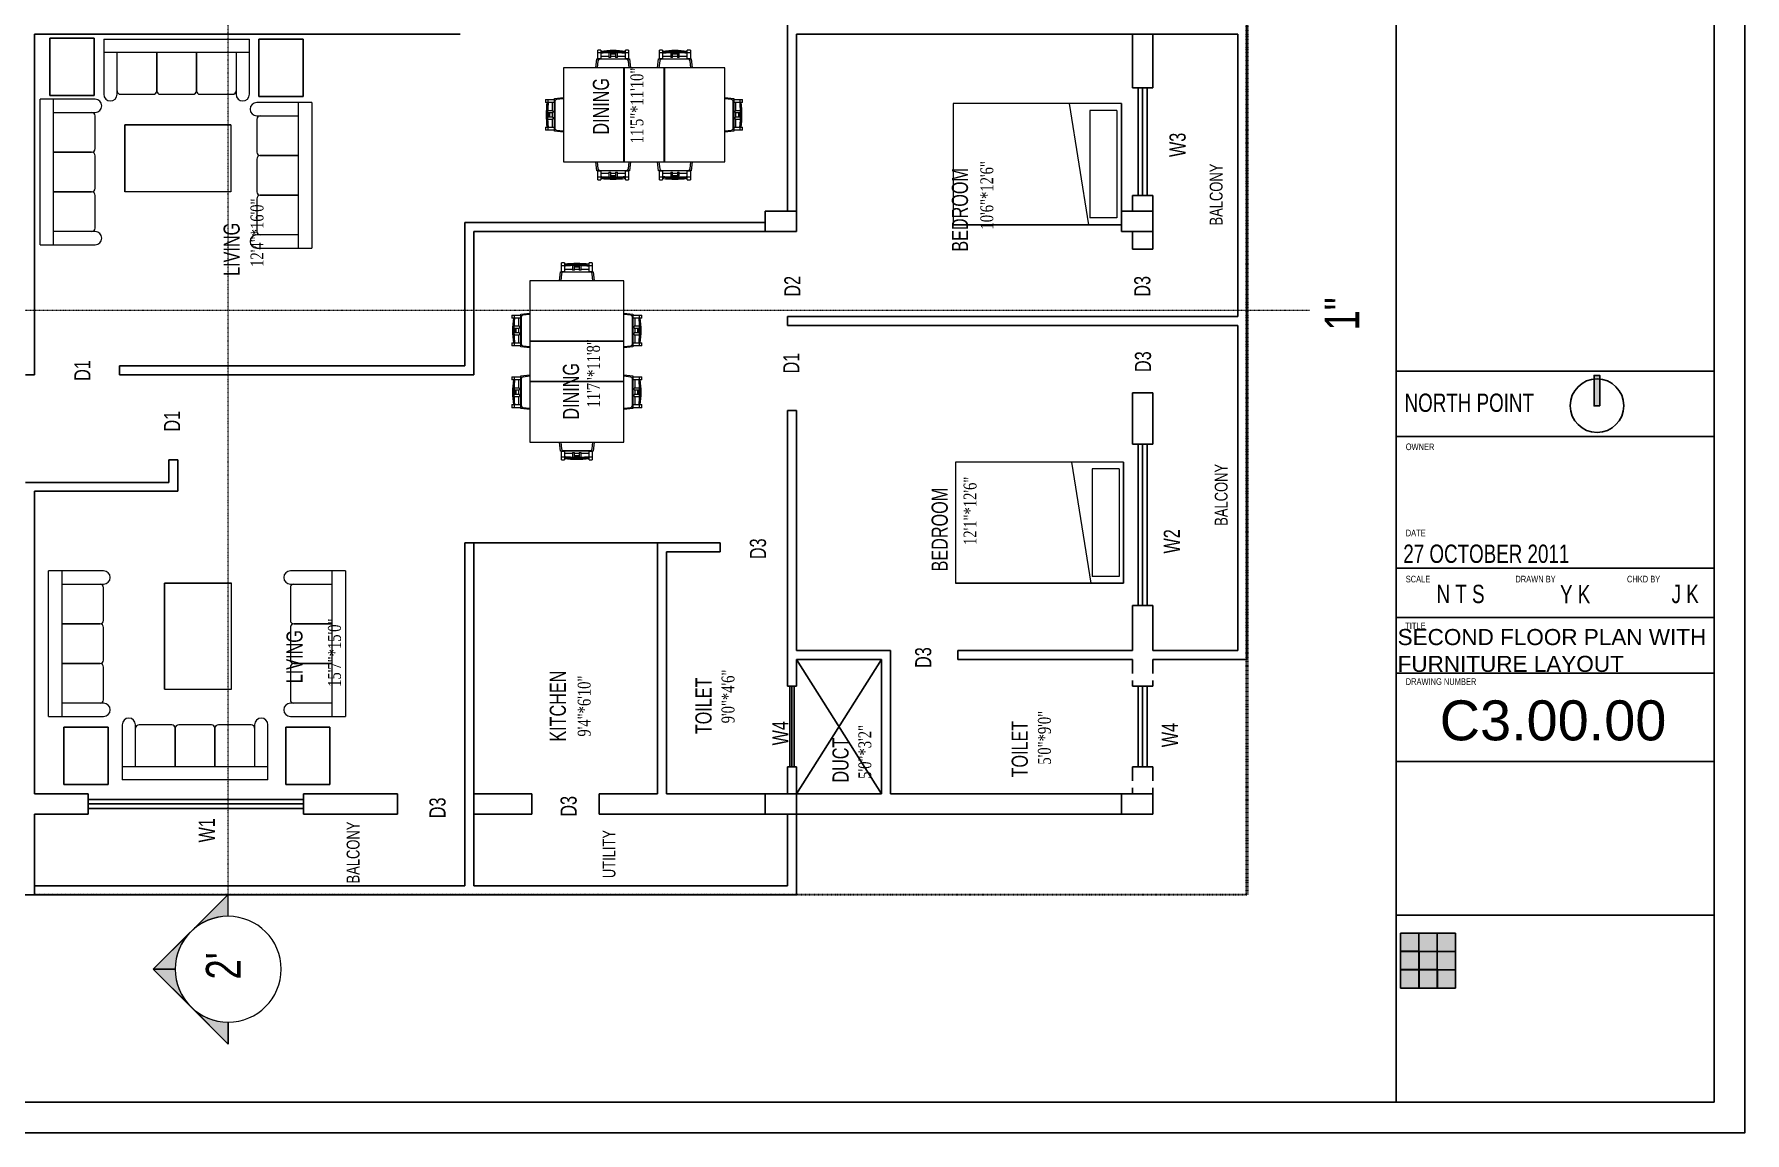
# Model space of a CAD drawing. Header units: inches. Extents: x 13884 to 18519, y 5853 to 8310.
# Drawn here: x 16592 to 17356, y 7500 to 7990 of the extents above; entities that cross this region are included whole.
import ezdxf

# ---------------------------------------------------------------- set-up
doc = ezdxf.new("R2010")
doc.units = ezdxf.units.IN
doc.header["$LTSCALE"] = 0.5
doc.header["$MEASUREMENT"] = 0
doc.linetypes.add('DASHED', pattern=[0.75, 0.5, -0.25])
doc.linetypes.add('HIDDEN2', pattern=[0.1875, 0.125, -0.0625])
for name, color, linetype in [('A- Template', 7, 'Continuous'), ('FF WALL', 30, 'Continuous'), ('Template', 7, 'Continuous')]:
    doc.layers.add(name, color=color, linetype=linetype)
for name, color, linetype, lineweight in [('A-----SYP', 6, 'Continuous', 9), ('G-PLANOTM', 6, 'Continuous', 9), ('I-DETLFUM', 2, 'Continuous', 9)]:
    doc.layers.add(name, color=color, linetype=linetype, lineweight=lineweight)
doc.styles.add('alpha', font='swisscl.ttf')
doc.styles.get("Standard").update_dxf_attribs({"font": 'romans.shx', "width": 0.75})

# ---------------------------------------------------------------- blocks, each defined once
blk = doc.blocks.new('js')
at = {"color": 7, "linetype": 'HIDDEN2', "lineweight": 30}
blk.add_line((-286.65, -452.43), (-286.65, 88.57), dxfattribs=at)
at = {"color": 7, "linetype": 'HIDDEN2'}
blk.add_line((-286.65, -452.43), (-286.65, -188.43), dxfattribs=at)
at = {"color": 7, "linetype": 'HIDDEN2', "lineweight": 53}
blk.add_line((313.35, -452.43), (-286.65, -452.43), dxfattribs=at)
blk = doc.blocks.new('Bed _3_ - 1372 x 1905mm - Double-142158-Level 2')
at = {"layer": 'I-DETLFUM', "color": 7}
for p, q in [((37.7, 35.7), (-16.32, 35.7)), ((-16.32, 35.7), (-16.32, -39.3)), ((-16.32, 35.7), (-16.32, -39.3)), ((-16.32, 35.7), (37.7, 35.7)), ((-13.32, 33.7), (-13.32, 21.7)), ((-13.32, 33.7), (34.7, 33.7)), ((34.7, 33.7), (34.7, 21.7)), ((37.7, -39.3), (37.7, 35.7)), ((37.7, 35.7), (37.7, -39.3)), ((37.7, 21.2), (-16.32, 12.63)), ((-13.32, 21.7), (34.7, 21.7)), ((-16.32, -39.3), (37.7, -39.3)), ((-16.32, -39.3), (37.7, -39.3))]:
    blk.add_line(p, q, dxfattribs=at)
blk = doc.blocks.new('Sofa Three Seater - 1650 x 700 mm-164747-Level 2')
at = {"layer": 'G-PLANOTM', "color": 7}
for p, q in [((-32.48, 13.78), (-32.48, 7.87)), ((-32.48, 13.78), (-32.28, 13.78)), ((-32.28, 7.87), (-32.48, 7.87)), ((-32.48, 7.87), (-32.48, -10.83)), ((-32.28, 13.78), (-31.69, 13.78)), ((-31.69, 7.87), (-32.28, 7.87)), ((-31.69, 13.78), (-29.53, 13.78)), ((-29.53, 7.87), (-31.69, 7.87)), ((-29.53, 13.78), (-28.1, 13.78)), ((-28.1, 7.87), (-29.53, 7.87)), ((-28.1, 13.78), (-26.57, 13.78)), ((-26.57, 7.87), (-28.1, 7.87)), ((-26.57, 13.78), (26.57, 13.78)), ((26.57, 7.87), (-26.57, 7.87)), ((-26.57, -10.83), (-26.57, 7.87)), ((-8.86, 7.87), (-8.86, -9.25)), ((-8.86, -9.25), (-8.86, 7.87)), ((8.86, 7.87), (8.86, -9.25)), ((8.86, -9.25), (8.86, 7.87)), ((26.57, 13.78), (28.1, 13.78)), ((28.1, 7.87), (26.57, 7.87)), ((26.57, 7.87), (26.57, -10.83)), ((28.1, 13.78), (29.53, 13.78)), ((29.53, 7.87), (28.1, 7.87)), ((29.53, 13.78), (31.69, 13.78)), ((31.69, 7.87), (29.53, 7.87)), ((31.69, 13.78), (32.28, 13.78)), ((32.28, 7.87), (31.69, 7.87)), ((32.28, 13.78), (32.48, 13.78)), ((32.48, 7.87), (32.28, 7.87)), ((32.48, 7.87), (32.48, 13.78)), ((32.48, -10.83), (32.48, 7.87)), ((-25, -10.83), (-10.43, -10.83)), ((-7.28, -10.83), (7.28, -10.83)), ((10.43, -10.83), (25, -10.83))]:
    blk.add_line(p, q, dxfattribs=at)
for centre, radius, start, end in [((-29.53, -10.83), 2.95, 180, 360), ((-25, -9.25), 1.57, 180, 270), ((-10.43, -9.25), 1.57, 270, 360), ((-7.28, -9.25), 1.57, 180, 270), ((7.28, -9.25), 1.57, 270, 360), ((10.43, -9.25), 1.57, 180, 270), ((25, -9.25), 1.57, 270, 360), ((29.53, -10.83), 2.95, 180, 360)]:
    blk.add_arc(centre, radius, start, end, dxfattribs=at)
blk = doc.blocks.new('Table - Coffee _3_ - 1200 x 760mm-170253-Level 2')
at = {"layer": 'I-DETLFUM', "color": 7}
for p, q in [((47.39, 29.47), (0.15, 29.47)), ((0.15, 29.47), (0.15, -0.45)), ((0.15, 29.47), (0.15, -0.45)), ((0.15, 29.47), (47.39, 29.47)), ((47.39, -0.45), (47.39, 29.47)), ((47.39, 29.47), (47.39, -0.45)), ((0.15, -0.45), (47.39, -0.45)), ((0.15, -0.45), (47.39, -0.45))]:
    blk.add_line(p, q, dxfattribs=at)
blk = doc.blocks.new('Stool _4_ - my stool-173723-Level 2')
at = {"layer": 'I-DETLFUM', "color": 7}
for p, q in [((1.18, 3.39), (-24.41, 3.39)), ((-24.41, 3.39), (-24.41, -16.3)), ((-24.41, -16.3), (-24.41, 3.39)), ((-24.41, 3.39), (1.18, 3.39)), ((1.18, -16.3), (1.18, 3.39)), ((1.18, 3.39), (1.18, -16.3)), ((-24.41, -16.3), (1.18, -16.3)), ((1.18, -16.3), (-24.41, -16.3))]:
    blk.add_line(p, q, dxfattribs=at)
blk = doc.blocks.new('Stool _4_ - 650 x 500mm-171093-Level 2')
at = {"layer": 'I-DETLFUM', "color": 7}
for p, q in [((1.18, 3.39), (-24.41, 3.39)), ((-24.41, 3.39), (-24.41, -16.3)), ((-24.41, -16.3), (-24.41, 3.39)), ((-24.41, 3.39), (1.18, 3.39)), ((1.18, -16.3), (1.18, 3.39)), ((1.18, 3.39), (1.18, -16.3)), ((-24.41, -16.3), (1.18, -16.3)), ((1.18, -16.3), (-24.41, -16.3))]:
    blk.add_line(p, q, dxfattribs=at)
blk = doc.blocks.new('Sofa Three Seater - 1650 x 700 mm-171632-Level 2')
at = {"layer": 'G-PLANOTM', "color": 7}
for p, q in [((-32.48, 10.83), (-32.48, -7.87)), ((-26.57, -7.87), (-26.57, 10.83)), ((-10.43, 10.83), (-25, 10.83)), ((-8.86, 9.25), (-8.86, -7.87)), ((-8.86, -7.87), (-8.86, 9.25)), ((7.28, 10.83), (-7.28, 10.83)), ((8.86, 9.25), (8.86, -7.87)), ((8.86, -7.87), (8.86, 9.25)), ((25, 10.83), (10.43, 10.83)), ((26.57, 10.83), (26.57, -7.87)), ((32.48, -7.87), (32.48, 10.83)), ((-32.48, -7.87), (-32.48, -13.78)), ((-32.48, -7.87), (-32.28, -7.87)), ((-32.28, -13.78), (-32.48, -13.78)), ((-32.28, -7.87), (-31.69, -7.87)), ((-31.69, -13.78), (-32.28, -13.78)), ((-31.69, -7.87), (-29.53, -7.87)), ((-29.53, -13.78), (-31.69, -13.78)), ((-29.53, -7.87), (-28.1, -7.87)), ((-28.1, -13.78), (-29.53, -13.78)), ((-28.1, -7.87), (-26.57, -7.87)), ((-26.57, -13.78), (-28.1, -13.78)), ((-26.57, -7.87), (26.57, -7.87)), ((26.57, -13.78), (-26.57, -13.78)), ((26.57, -7.87), (28.1, -7.87)), ((28.1, -13.78), (26.57, -13.78)), ((28.1, -7.87), (29.53, -7.87)), ((29.53, -13.78), (28.1, -13.78)), ((29.53, -7.87), (31.69, -7.87)), ((31.69, -13.78), (29.53, -13.78)), ((31.69, -7.87), (32.28, -7.87)), ((32.28, -13.78), (31.69, -13.78)), ((32.28, -7.87), (32.48, -7.87)), ((32.48, -13.78), (32.28, -13.78)), ((32.48, -13.78), (32.48, -7.87))]:
    blk.add_line(p, q, dxfattribs=at)
for centre, radius, start, end in [((-29.53, 10.83), 2.95, 0, 180), ((-25, 9.25), 1.57, 90, 180), ((-10.43, 9.25), 1.57, 360, 90), ((-7.28, 9.25), 1.57, 90, 180), ((7.28, 9.25), 1.57, 360, 90), ((10.43, 9.25), 1.57, 90, 180), ((25, 9.25), 1.57, 0, 90), ((29.53, 10.83), 2.95, 0, 180)]:
    blk.add_arc(centre, radius, start, end, dxfattribs=at)
blk = doc.blocks.new('Table - Coffee _3_ - 1200 x 760mm-171633-Level 2')
at = {"layer": 'I-DETLFUM', "color": 7}
for p, q in [((0.15, 0.45), (47.39, 0.45)), ((0.15, -29.47), (0.15, 0.45)), ((0.15, 0.45), (47.39, 0.45)), ((0.15, -29.47), (0.15, 0.45)), ((47.39, 0.45), (47.39, -29.47)), ((47.39, -29.47), (47.39, 0.45)), ((47.39, -29.47), (0.15, -29.47)), ((0.15, -29.47), (47.39, -29.47))]:
    blk.add_line(p, q, dxfattribs=at)
blk = doc.blocks.new('Stool _4_ - 650 x 500mm-171634-Level 2')
at = {"layer": 'I-DETLFUM', "color": 7}
for p, q in [((-24.41, 16.3), (1.18, 16.3)), ((-24.41, -3.39), (-24.41, 16.3)), ((1.18, 16.3), (-24.41, 16.3)), ((-24.41, 16.3), (-24.41, -3.39)), ((1.18, 16.3), (1.18, -3.39)), ((1.18, -3.39), (1.18, 16.3)), ((1.18, -3.39), (-24.41, -3.39)), ((-24.41, -3.39), (1.18, -3.39))]:
    blk.add_line(p, q, dxfattribs=at)
blk = doc.blocks.new('Table - Dining w chairs _2_ - Table w 6 Seats-175491-Level 2')
at = {"layer": 'I-DETLFUM', "color": 7}
for p, q in [((-31.35, 22.75), (-31.35, -19.25)), ((-4.41, 22.75), (-31.35, 22.75)), ((-4.41, -19.25), (-4.41, 22.75)), ((-4.41, 22.75), (-4.35, 22.69)), ((-4.35, 22.69), (-4.29, 22.75)), ((-4.35, 22.69), (-4.35, -19.19)), ((13.59, 22.75), (-4.29, 22.75)), ((-4.29, 22.75), (-4.29, -19.25)), ((13.59, -19.25), (13.59, 22.75)), ((13.59, 22.75), (13.65, 22.69)), ((13.65, 22.69), (13.71, 22.75)), ((13.65, 22.69), (13.65, -19.19)), ((40.65, 22.75), (13.71, 22.75)), ((13.71, 22.75), (13.71, -19.25)), ((40.65, -19.25), (40.65, 22.75)), ((-31.35, -19.25), (-4.41, -19.25)), ((-4.41, -19.25), (-4.35, -19.19)), ((-4.35, -19.19), (-4.29, -19.25)), ((-4.29, -19.25), (13.59, -19.25)), ((13.59, -19.25), (13.65, -19.19)), ((13.65, -19.19), (13.71, -19.25)), ((13.71, -19.25), (40.65, -19.25))]:
    blk.add_line(p, q, dxfattribs=at)
blk = doc.blocks.new('UK_Mdrn Dining Chair - UK_Mdrn Dining Chair-174575-Level 2')
at = {"layer": 'I-DETLFUM', "color": 7}
for p, q in [((-6.89, 6.77), (-6.89, 7.95)), ((-5.51, 7.95), (-6.89, 7.95)), ((-5.51, 7.95), (-5.51, 6.77)), ((5.51, 6.77), (5.51, 7.95)), ((6.89, 7.95), (5.51, 7.95)), ((6.89, 7.95), (6.89, 6.77)), ((-7.74, 0), (-7.28, 4.01)), ((-7.28, 4.01), (7.28, 4.01)), ((-6.79, 3.1), (-7.15, 0)), ((-6.89, 4.01), (-6.89, 6.77)), ((-6.89, 6.77), (-5.51, 6.77)), ((-5.51, 4.01), (-6.89, 4.01)), ((-6.09, 4.01), (-6.69, 4.01)), ((6.01, 3.8), (-6.01, 3.8)), ((-5.51, 6.77), (-5.51, 6.51)), ((-5.51, 6.51), (-5.51, 6.3)), ((-5.51, 6.3), (-5.51, 4.01)), ((-1.87, 4.98), (-5.51, 4.98)), ((-1.87, 6.88), (-1.87, 4.64)), ((-1.08, 4.64), (-1.87, 4.64)), ((-1.08, 6.6), (-1.08, 6.9)), ((-1.08, 6.87), (1.08, 6.87)), ((1.08, 6.6), (-1.08, 6.6)), ((-1.08, 6.53), (1.08, 6.53)), ((-1.08, 6.25), (-1.08, 6.53)), ((1.08, 6.25), (-1.08, 6.25)), ((-1.08, 6.18), (1.08, 6.18)), ((-1.08, 4.64), (-1.08, 6.18)), ((1.08, 4.98), (-1.08, 4.98)), ((1.08, 6.89), (1.08, 6.6)), ((1.08, 6.53), (1.08, 6.25)), ((1.08, 6.18), (1.08, 4.64)), ((1.87, 4.64), (1.08, 4.64)), ((1.87, 4.64), (1.87, 6.86)), ((5.51, 4.98), (1.87, 4.98)), ((5.51, 6.51), (5.51, 6.77)), ((5.51, 6.77), (6.89, 6.77)), ((5.51, 6.3), (5.51, 6.51)), ((5.51, 4.01), (5.51, 6.3)), ((6.89, 4.01), (5.51, 4.01)), ((6.69, 4.01), (6.09, 4.01)), ((7.15, 0), (6.79, 3.1)), ((6.89, 6.77), (6.89, 4.01)), ((7.28, 4.01), (7.74, 0))]:
    blk.add_line(p, q, dxfattribs=at)
for centre, start, end in [((-6.01, 3.01), 90, 173.44341), ((6.01, 3.01), 6.55659, 90)]:
    blk.add_arc(centre, 0.787, start, end, dxfattribs=at)
for centre, major_axis, start_param, end_param in [((0, -31.53), (39.37, 0), 1.430335, 1.711258), ((-0.16, -31.46), (38.86, 0), 1.42436, 1.70901)]:
    blk.add_ellipse(centre, major_axis=major_axis, ratio=0.996195, start_param=start_param, end_param=end_param, dxfattribs=at)
blk.add_open_spline([(-5.51, 6.65), (-5.17, 6.69), (-4.48, 6.74), (-3.04, 6.84), (-1.15, 6.91), (1.16, 6.9), (3.04, 6.82), (4.48, 6.71), (5.17, 6.64), (5.51, 6.61)], degree=3, knots=[0, 0, 0, 0, 0.1, 0.2, 0.4, 0.6, 0.8, 0.9, 1, 1, 1, 1], dxfattribs=at)
blk = doc.blocks.new('UK_Mdrn Dining Chair - UK_Mdrn Dining Chair-175493-Level 2')
at = {"layer": 'I-DETLFUM', "color": 7}
for p, q in [((-7.28, -4.01), (-7.74, 0)), ((-7.15, 0), (-6.79, -3.1)), ((6.79, -3.1), (7.15, 0)), ((7.74, 0), (7.28, -4.01)), ((7.28, -4.01), (-7.28, -4.01)), ((-6.89, -4.01), (-5.51, -4.01)), ((-6.89, -6.77), (-6.89, -4.01)), ((-5.51, -6.77), (-6.89, -6.77)), ((-6.89, -7.95), (-6.89, -6.77)), ((-6.69, -4.01), (-6.09, -4.01)), ((-6.01, -3.8), (6.01, -3.8)), ((-5.51, -4.01), (-5.51, -6.3)), ((-5.51, -4.98), (-1.87, -4.98)), ((-5.51, -6.3), (-5.51, -6.51)), ((-5.51, -6.51), (-5.51, -6.77)), ((-5.51, -6.77), (-5.51, -7.95)), ((-1.87, -4.64), (-1.08, -4.64)), ((-1.87, -4.64), (-1.87, -6.88)), ((-1.08, -6.18), (-1.08, -4.64)), ((-1.08, -4.98), (1.08, -4.98)), ((1.08, -6.18), (-1.08, -6.18)), ((-1.08, -6.53), (-1.08, -6.25)), ((-1.08, -6.25), (1.08, -6.25)), ((1.08, -6.53), (-1.08, -6.53)), ((-1.08, -6.9), (-1.08, -6.6)), ((-1.08, -6.6), (1.08, -6.6)), ((1.08, -6.87), (-1.08, -6.87)), ((1.08, -4.64), (1.87, -4.64)), ((1.08, -4.64), (1.08, -6.18)), ((1.08, -6.25), (1.08, -6.53)), ((1.08, -6.6), (1.08, -6.89)), ((1.87, -6.86), (1.87, -4.64)), ((1.87, -4.98), (5.51, -4.98)), ((5.51, -6.3), (5.51, -4.01)), ((5.51, -4.01), (6.89, -4.01)), ((5.51, -6.51), (5.51, -6.3)), ((5.51, -6.77), (5.51, -6.51)), ((6.89, -6.77), (5.51, -6.77)), ((5.51, -7.95), (5.51, -6.77)), ((6.09, -4.01), (6.69, -4.01)), ((6.89, -4.01), (6.89, -6.77)), ((6.89, -6.77), (6.89, -7.95)), ((-6.89, -7.95), (-5.51, -7.95)), ((5.51, -7.95), (6.89, -7.95))]:
    blk.add_line(p, q, dxfattribs=at)
for centre, start, end in [((-6.01, -3.01), 186.55659, 270), ((6.01, -3.01), 270, 353.44341)]:
    blk.add_arc(centre, 0.787, start, end, dxfattribs=at)
for centre, major_axis, start_param, end_param in [((-0.16, 31.46), (38.86, 0), 4.574175, 4.858825), ((0, 31.53), (39.37, 0), 4.571928, 4.85285)]:
    blk.add_ellipse(centre, major_axis=major_axis, ratio=0.996195, start_param=start_param, end_param=end_param, dxfattribs=at)
blk.add_open_spline([(5.51, -6.61), (5.17, -6.64), (4.48, -6.71), (3.04, -6.82), (1.16, -6.9), (-1.15, -6.91), (-3.04, -6.84), (-4.48, -6.74), (-5.17, -6.69), (-5.51, -6.65)], degree=3, knots=[0, 0, 0, 0, 0.1, 0.2, 0.4, 0.6, 0.8, 0.9, 1, 1, 1, 1], dxfattribs=at)
blk = doc.blocks.new('column')
for p, q in [((10812.8125, 3409.9375), (10812.8125, 3395.9375)), ((10821.8125, 3409.9375), (10812.8125, 3409.9375)), ((10821.8125, 3395.9375), (10821.8125, 3409.9375)), ((10812.8125, 3395.9375), (10821.8125, 3395.9375))]:
    blk.add_line(p, q)
blk = doc.blocks.new('Section - M_Section Head - Filled-1049-Level 2')
at = {"layer": 'A-----SYP'}
h = blk.add_hatch(color=7, dxfattribs=at)
edge = h.paths.add_edge_path(flags=0)
edge.add_line((-0.2362, 0.3341), (-0.2362, 0.2362))
edge.add_arc((-0.2362, 0), 0.2362, 90, 135)
edge.add_line((-0.4033, 0.167), (-0.2362, 0.3341))
h = blk.add_hatch(color=7, dxfattribs=at)
edge = h.paths.add_edge_path(flags=0)
edge.add_line((-0.2362, 0.3341), (-0.0692, 0.167))
edge.add_arc((-0.2362, 0), 0.2362, 45, 90)
edge.add_line((-0.2362, 0.2362), (-0.2362, 0.3341))
h = blk.add_hatch(color=7, dxfattribs=at)
edge = h.paths.add_edge_path(flags=0)
edge.add_line((-0.5703, 0), (-0.4033, 0.167))
edge.add_arc((-0.2362, 0), 0.2362, 135, 180)
edge.add_line((-0.4724, 0), (-0.5703, 0))
h = blk.add_hatch(color=7, dxfattribs=at)
edge = h.paths.add_edge_path(flags=0)
edge.add_line((0.0978, 0), (0, 0))
edge.add_arc((-0.2362, 0), 0.2362, 360, 405)
edge.add_line((-0.0692, 0.167), (0.0978, 0))
at = {"layer": 'A-----SYP', "color": 7}
for p, q in [((-0.2362, 0.3341), (-0.5703, 0)), ((-0.2362, 0.3341), (-0.4033, 0.167)), ((-0.2362, 0.3341), (0.0978, 0)), ((-0.2362, 0.2362), (-0.2362, 0.3341)), ((-0.2362, 0.3341), (-0.2362, 0.2362)), ((-0.0692, 0.167), (-0.2362, 0.3341)), ((-0.4033, 0.167), (-0.5703, 0)), ((0.0978, 0), (-0.0692, 0.167)), ((-0.5703, 0), (-0.4724, 0)), ((0, 0), (0.0978, 0)), ((-0.4724, 0), (-0.5703, 0)), ((0, 0), (0.0978, 0))]:
    blk.add_line(p, q, dxfattribs=at)
for start, end in [(360, 180), (90, 135), (45, 90), (135, 180), (360, 45), (180, 360)]:
    blk.add_arc((-0.2362, 0), 0.2362, start, end, dxfattribs=at)
blk = doc.blocks.new('A3 Paper')
at = {"layer": 'Template', "color": 116}
for points in [[(44545, -27531), (69442, -27531), (69442, -45138), (44545, -45138)], [(69146, -44841), (44841, -44841), (44841, -27828), (69146, -27828)]]:
    blk.add_lwpolyline(points, close=True, dxfattribs=at)
blk = doc.blocks.new('North Point')
at = {"layer": 'A- Template'}
blk.add_lwpolyline([(-0.1, 1.6), (18.2, 1.6), (18.2, -1.8), (-0.1, -1.8)], close=True, dxfattribs=at)
blk.add_circle((0, 0), 16.1, dxfattribs=at)
blk.add_solid([(-0.1, 1.6), (18.2, 1.6), (-0.1, -1.8), (18.2, -1.8)], dxfattribs=at)

msp = doc.modelspace()

# ---------------------------------------------------------------- hatches: boundary and pattern name
h = msp.add_hatch(color=256)
h.dxf.hatch_style = 1
h.paths.add_polyline_path([(17210.209, 7588.78476), (17202.0442, 7588.78476), (17202.0442, 7580.61996), (17210.209, 7580.61996)])
h.paths.add_polyline_path([(17210.209, 7580.61996), (17202.0442, 7580.61996), (17202.0442, 7572.45516), (17210.209, 7572.45516)])
h.paths.add_polyline_path([(17218.3738, 7580.61996), (17210.209, 7580.61996), (17210.209, 7572.45516), (17218.3738, 7572.45516)])
h.paths.add_polyline_path([(17226.5386, 7572.45516), (17218.3738, 7572.45516), (17218.3738, 7564.29036), (17226.5386, 7564.29036)])
h.paths.add_polyline_path([(17218.3738, 7572.45516), (17210.209, 7572.45516), (17210.209, 7564.29036), (17218.3738, 7564.29036)])
h.paths.add_polyline_path([(17210.209, 7572.45516), (17202.0442, 7572.45516), (17202.0442, 7564.29036), (17210.209, 7564.29036)])
h = msp.add_hatch(color=256)
h.dxf.hatch_style = 1
h.paths.add_polyline_path([(17218.3738, 7588.78476), (17210.209, 7588.78476), (17210.209, 7580.61996), (17218.3738, 7580.61996)])
h.paths.add_polyline_path([(17226.5386, 7588.78476), (17218.3738, 7588.78476), (17218.3738, 7580.61996), (17226.5386, 7580.61996)])
h.paths.add_polyline_path([(17226.5386, 7580.61996), (17218.3738, 7580.61996), (17218.3738, 7572.45516), (17226.5386, 7572.45516)])

# ---------------------------------------------------------------- linework, layer by layer
for p, q in [((17200.03105, 8295.92429), (17200.03105, 7513.39066)), ((17082.43904, 7990.02227), (17082.43904, 7966.02227)), ((17091.43904, 7966.02227), (17091.43904, 7990.02227)), ((17082.43904, 7966.02227), (17091.43904, 7966.02227)), ((17084.93904, 7918.02227), (17084.93904, 7966.02227)), ((17086.93904, 7918.02227), (17086.93904, 7966.02227)), ((17088.93904, 7918.02227), (17088.93904, 7966.02227)), ((17082.43904, 7918.02227), (17091.43904, 7918.02227)), ((17082.43904, 7911.02227), (17082.43904, 7918.02227)), ((17091.43904, 7894.02227), (17091.43904, 7918.02227)), ((17082.43904, 7894.02227), (17082.43904, 7902.02227)), ((17082.43904, 7894.02227), (17091.43904, 7894.02227)), ((17341.99831, 7839.661), (17200.03105, 7839.661)), ((17082.43904, 7807.02227), (17082.43904, 7830.02227)), ((17082.43904, 7830.02227), (17091.43904, 7830.02227)), ((17091.43904, 7807.02227), (17091.43904, 7830.02227)), ((17341.99831, 7810.46419), (17200.03105, 7810.46419)), ((17091.43904, 7807.02227), (17082.43904, 7807.02227)), ((17084.93904, 7735.02227), (17084.93904, 7807.02227)), ((17086.93904, 7735.02227), (17086.93904, 7807.02227)), ((17088.93904, 7735.02227), (17088.93904, 7807.02227)), ((17341.99831, 7751.79888), (17200.50975, 7751.79888)), ((16592.43904, 7658.02227), (16592.43904, 7736.02227)), ((17091.43904, 7735.02227), (17082.43904, 7735.02227)), ((17082.43904, 7735.02227), (17082.43904, 7715.02227)), ((17091.43904, 7735.02227), (17091.43904, 7715.02227)), ((17341.99831, 7729.74074), (17200.03105, 7729.74074)), ((16970.43904, 7711.02227), (16932.43904, 7651.02227)), ((16970.43904, 7651.02227), (16932.43904, 7711.02227)), ((16974.43904, 7711.02227), (16974.43904, 7715.02227)), ((17004.43904, 7715.02227), (17004.43904, 7711.02227)), ((17341.99831, 7704.85827), (17200.03105, 7704.85827)), ((16932.43904, 7699.02227), (16928.43904, 7699.02227)), ((16929.43904, 7663.02227), (16929.43904, 7699.02227)), ((16930.43904, 7663.02227), (16930.43904, 7699.02227)), ((16931.43904, 7663.02227), (16931.43904, 7699.02227)), ((17082.43904, 7699.02227), (17091.43904, 7699.02227)), ((17084.93904, 7663.02227), (17084.93904, 7699.02227)), ((17086.93904, 7663.02227), (17086.93904, 7699.02227)), ((17088.93904, 7663.02227), (17088.93904, 7699.02227)), ((17341.99831, 7665.39355), (17200.03105, 7665.39355)), ((16932.43904, 7663.02227), (16928.43904, 7663.02227)), ((17082.43904, 7663.02227), (17091.43904, 7663.02227)), ((16616.43904, 7642.02227), (16616.43904, 7651.02227)), ((16712.43904, 7648.52227), (16616.43904, 7648.52227)), ((16712.43904, 7642.02227), (16712.43904, 7651.02227)), ((16754.43904, 7651.02227), (16754.43904, 7642.02227)), ((16784.43904, 7651.02227), (16784.43904, 7610.02227)), ((16788.43904, 7651.02227), (16788.43904, 7610.02227)), ((16814.43904, 7651.02227), (16814.43904, 7642.02227)), ((16844.43904, 7651.02227), (16844.43904, 7642.02227)), ((16712.43904, 7646.52227), (16616.43904, 7646.52227)), ((16712.43904, 7646.52227), (16616.43904, 7646.52227)), ((16712.43904, 7644.52227), (16616.43904, 7644.52227)), ((16928.43904, 7642.02227), (16928.43904, 7610.02227)), ((16932.43904, 7642.02227), (16932.43904, 7606.02227)), ((16592.43904, 7610.02227), (16784.43904, 7610.02227)), ((16592.43904, 7606.02227), (16932.43904, 7606.02227)), ((16788.43904, 7610.02227), (16928.43904, 7610.02227)), ((17341.99831, 7596.82199), (17200.03105, 7596.82199)), ((17202.0442, 7588.78476), (17226.5386, 7588.78476)), ((17202.0442, 7564.29036), (17202.0442, 7588.78476)), ((17210.209, 7580.61996), (17210.209, 7588.78476)), ((17218.3738, 7572.45516), (17218.3738, 7588.78476)), ((17226.5386, 7588.78476), (17226.5386, 7564.29036)), ((17210.209, 7580.61996), (17226.5386, 7580.61996)), ((17218.3738, 7572.45516), (17226.5386, 7572.45516)), ((17226.5386, 7564.29036), (17202.0442, 7564.29036))]:
    msp.add_line(p, q)
at = {"lineweight": 30}
for p, q in [((17210.209, 7580.61996), (17202.0442, 7580.61996)), ((17210.209, 7580.61996), (17210.209, 7564.29036)), ((17218.3738, 7572.45516), (17202.0442, 7572.45516)), ((17218.3738, 7572.45516), (17218.3738, 7564.29036))]:
    msp.add_line(p, q, dxfattribs=at)
at = {"layer": 'A-----SYP', "linetype": 'HIDDEN2'}
for p, q in [((16678.86806, 7606.16141), (16678.86806, 8216.31939)), ((16290.90637, 7866.89274), (17161.4435, 7866.89274))]:
    msp.add_line(p, q, dxfattribs=at)
at = {"layer": 'FF WALL'}
for p, q in [((16928.43904, 7994.02227), (16928.43904, 7911.02227)), ((17133.43904, 7994.02227), (17133.43904, 7860.02227)), ((16592.43904, 7838.02227), (16592.43904, 7990.02227)), ((16782.43904, 7990.02227), (16592.43904, 7990.02227)), ((16932.43904, 7990.02227), (17082.43904, 7990.02227)), ((16932.43904, 7990.02227), (16932.43904, 7902.02227)), ((17082.43904, 7990.02227), (17129.43904, 7990.02227)), ((17129.43904, 7990.02227), (17129.43904, 7864.02227)), ((16918.43904, 7906.02227), (16784.43904, 7906.02227)), ((16788.43904, 7902.02227), (16932.43904, 7902.02227)), ((16788.43904, 7902.02227), (16788.43904, 7838.02227)), ((16928.43904, 7864.02227), (16928.43904, 7860.02227)), ((16928.43904, 7864.02227), (17129.43904, 7864.02227)), ((16928.43904, 7860.02227), (17082.43904, 7860.02227)), ((17082.43904, 7860.02227), (17129.43904, 7860.02227)), ((17129.43904, 7715.02227), (17129.43904, 7860.02227)), ((17133.43904, 7711.02227), (17133.43904, 7860.02227)), ((16784.43904, 7842.02227), (16630.43904, 7842.02227)), ((16630.43904, 7842.02227), (16630.43904, 7838.02227)), ((16704.43904, 7842.02227), (16652.43904, 7842.02227)), ((16592.43904, 7838.02227), (16588.43904, 7838.02227)), ((16652.43904, 7838.02227), (16630.43904, 7838.02227)), ((16704.43904, 7838.02227), (16652.43904, 7838.02227)), ((16788.43904, 7838.02227), (16656.43904, 7838.02227)), ((16928.43904, 7822.02227), (16928.43904, 7699.02227)), ((16928.43904, 7822.02227), (16932.43904, 7822.02227)), ((16932.43904, 7822.02227), (16932.43904, 7715.02227)), ((16652.43904, 7800.02227), (16652.43904, 7790.02227)), ((16652.43904, 7800.02227), (16656.43904, 7800.02227)), ((16652.43904, 7800.02227), (16652.43904, 7790.02227)), ((16656.43904, 7800.02227), (16656.43904, 7786.02227)), ((16656.43904, 7800.02227), (16656.43904, 7786.02227)), ((16656.43904, 7800.02227), (16656.43904, 7796.02227)), ((16652.43904, 7790.02227), (16588.43904, 7790.02227)), ((16656.43904, 7786.02227), (16592.43904, 7786.02227)), ((16592.43904, 7651.02227), (16592.43904, 7786.02227)), ((16898.43904, 7763.02227), (16784.43904, 7763.02227)), ((16784.43904, 7763.02227), (16784.43904, 7651.02227)), ((16788.43904, 7763.02227), (16788.43904, 7651.02227)), ((16870.43904, 7651.02227), (16870.43904, 7763.02227)), ((16898.43904, 7759.02227), (16898.43904, 7763.02227)), ((16898.43904, 7759.02227), (16874.43904, 7759.02227)), ((16874.43904, 7651.02227), (16874.43904, 7759.02227)), ((16974.43904, 7715.02227), (16932.43904, 7715.02227)), ((16932.43904, 7711.02227), (16932.43904, 7699.02227)), ((16970.43904, 7711.02227), (16932.43904, 7711.02227)), ((16970.43904, 7651.02227), (16970.43904, 7711.02227)), ((16974.43904, 7651.02227), (16974.43904, 7711.02227)), ((17082.43904, 7715.02227), (17004.43904, 7715.02227)), ((17082.43904, 7711.02227), (17004.43904, 7711.02227)), ((17091.43904, 7715.02227), (17129.43904, 7715.02227)), ((17091.43904, 7711.02227), (17133.43904, 7711.02227)), ((16928.43904, 7663.02227), (16928.43904, 7651.02227)), ((16932.43904, 7663.02227), (16932.43904, 7651.02227)), ((16592.43904, 7606.02227), (16592.43904, 7642.02227)), ((16506.43904, 7606.02227), (16592.43904, 7606.02227))]:
    msp.add_line(p, q, dxfattribs=at)
at = {"layer": 'FF WALL', "linetype": 'DASHED', "ltscale": 25}
for p, q in [((17082.43904, 7990.02227), (17082.43904, 7966.02227)), ((17082.43904, 7711.02227), (17082.43904, 7699.02227)), ((17091.43904, 7711.02227), (17091.43904, 7699.02227)), ((17082.43904, 7663.02227), (17082.43904, 7651.02227)), ((17091.43904, 7663.02227), (17091.43904, 7642.02227))]:
    msp.add_line(p, q, dxfattribs=at)
at = {"layer": 'FF WALL', "linetype": 'ByBlock'}
for p, q in [((16616.43904, 7651.02227), (16592.43904, 7651.02227)), ((16754.43904, 7651.02227), (16712.43904, 7651.02227)), ((16814.43904, 7651.02227), (16788.43904, 7651.02227)), ((16870.43904, 7651.02227), (16844.43904, 7651.02227)), ((16928.43904, 7651.02227), (16874.43904, 7651.02227)), ((16970.43904, 7651.02227), (16932.43904, 7651.02227)), ((17082.43904, 7651.02227), (16974.43904, 7651.02227)), ((16616.43904, 7642.02227), (16592.43904, 7642.02227)), ((16754.43904, 7642.02227), (16712.43904, 7642.02227)), ((16814.43904, 7642.02227), (16788.43904, 7642.02227)), ((16928.43904, 7642.02227), (16844.43904, 7642.02227)), ((17091.43904, 7642.02227), (16932.43904, 7642.02227))]:
    msp.add_line(p, q, dxfattribs=at)
at = {"layer": 'FF WALL'}
msp.add_lwpolyline([(16784.43904, 7906.02227), (16784.43904, 7842.02227)], dxfattribs=at)

# ---------------------------------------------------------------- block references
at = {"xscale": 0.04599530890905365, "yscale": 0.04599530890905365, "zscale": 0.04599530890905365}
msp.add_blockref('A3 Paper', (14161.61332, 9575.87382), dxfattribs=at)
at = {"rotation": 90}
for p in [(20328.37654, -2910.79023), (20487.37654, -2910.79023), (20328.37654, -3170.79023), (20487.37654, -3170.79023)]:
    msp.add_blockref('column', p, dxfattribs=at)
at = {"xscale": -0.7433585278309455, "yscale": 0.7433585278309455, "zscale": 0.7433585278309381, "rotation": 269.917407415308}
msp.add_blockref('North Point', (17289.69332, 7824.24725), dxfattribs=at)
at = {"layer": 'A-----SYP', "xscale": 99.99999999999993, "yscale": 99.99999999999993, "zscale": 99.99999999999993, "rotation": 90}
msp.add_blockref('Section - M_Section Head - Filled-1049-Level 2', (16678.86806, 7596.37684), dxfattribs=at)
at = {"layer": 'FF WALL', "rotation": 90}
msp.add_blockref('js', (16681.01319, 7892.67311), dxfattribs=at)
at = {"layer": 'G-PLANOTM'}
for name, p, rotation in [('Sofa Three Seater - 1650 x 700 mm-171632-Level 2', (16655.84137, 7974.02227), 180), ('Sofa Three Seater - 1650 x 700 mm-171632-Level 2', (16608.68904, 7928.52227), 270), ('Sofa Three Seater - 1650 x 700 mm-171632-Level 2', (16702.43904, 7927.02227), 90), ('Sofa Three Seater - 1650 x 700 mm-164747-Level 2', (16612.43904, 7718.02227), 90), ('Sofa Three Seater - 1650 x 700 mm-164747-Level 2', (16717.43904, 7718.02227), 270), ('Sofa Three Seater - 1650 x 700 mm-164747-Level 2', (16664.09137, 7671.02227), 180)]:
    msp.add_blockref(name, p, dxfattribs=dict(at, rotation=rotation))
at = {"layer": 'I-DETLFUM'}
for name, p, rotation in [('Stool _4_ - 650 x 500mm-171634-Level 2', (16602.7343, 7963.90288), 270), ('Stool _4_ - 650 x 500mm-171634-Level 2', (16695.9843, 7963.40288), 270), ('UK_Mdrn Dining Chair - UK_Mdrn Dining Chair-175493-Level 2', (16878.21857, 7975.02227), 179.9999999999999), ('UK_Mdrn Dining Chair - UK_Mdrn Dining Chair-174575-Level 2', (16828.43904, 7954.02227), 90), ('UK_Mdrn Dining Chair - UK_Mdrn Dining Chair-174575-Level 2', (16900.43904, 7954.02227), 270), ('Bed _3_ - 1372 x 1905mm - Double-142158-Level 2', (17041.73412, 7942.71867), 270), ('Table - Coffee _3_ - 1200 x 760mm-171633-Level 2', (16680.20808, 7920.13208), 179.9999999999999), ('UK_Mdrn Dining Chair - UK_Mdrn Dining Chair-174575-Level 2', (16878.21857, 7933.02227), 179.9999999999999), ('Table - Dining w chairs _2_ - Table w 6 Seats-175491-Level 2', (16832.6928, 7848.67497), 270), ('UK_Mdrn Dining Chair - UK_Mdrn Dining Chair-175493-Level 2', (16813.43904, 7857.8018), 270), ('UK_Mdrn Dining Chair - UK_Mdrn Dining Chair-174575-Level 2', (16855.43904, 7857.8018), 270), ('UK_Mdrn Dining Chair - UK_Mdrn Dining Chair-174575-Level 2', (16813.43904, 7830.24274), 90), ('UK_Mdrn Dining Chair - UK_Mdrn Dining Chair-175493-Level 2', (16855.43904, 7830.24274), 90), ('UK_Mdrn Dining Chair - UK_Mdrn Dining Chair-174575-Level 2', (16834.43904, 7808.02227), 180.0000000000001), ('Bed _3_ - 1372 x 1905mm - Double-142158-Level 2', (17042.73412, 7782.71867), 270), ('Table - Coffee _3_ - 1200 x 760mm-170253-Level 2', (16679.95128, 7697.63118), 90), ('Stool _4_ - 650 x 500mm-171093-Level 2', (16608.9843, 7679.64166), 90), ('Stool _4_ - my stool-173723-Level 2', (16707.9843, 7679.64166), 90)]:
    msp.add_blockref(name, p, dxfattribs=dict(at, rotation=rotation))
for name, p in [('UK_Mdrn Dining Chair - UK_Mdrn Dining Chair-174575-Level 2', (16850.65951, 7975.02227)), ('Table - Dining w chairs _2_ - Table w 6 Seats-175491-Level 2', (16859.78634, 7952.27602)), ('UK_Mdrn Dining Chair - UK_Mdrn Dining Chair-175493-Level 2', (16850.65951, 7933.02227)), ('UK_Mdrn Dining Chair - UK_Mdrn Dining Chair-174575-Level 2', (16834.43904, 7880.02227))]:
    msp.add_blockref(name, p, dxfattribs=at)

# ---------------------------------------------------------------- texts
at = {"attachment_point": 1, "rotation": 90}
for s, width, heights, insert, char_height in [('{\\fElephant|b0|i0|c0|p18;DINING}', 4.9534067, [2.300382107023324e-13], (16841.60081, 7945.20977), 7.2), ('{\\fBookman Old Style|b0|i0|c0|p18;11\'5"*11\'10"}', 21.6690565, [0], (16858.36774, 7941.32051), 5.76), ('{\\fElephant|b0|i0|c0|p18;W3}', 13.3335224, [2.300382107023324e-13], (17098.91331, 7935.20977), 7.2), ('{\\fBookman Old Style|b0|i0|c0|p18;10\'6"*12\'6"}', 21.6690565, [0], (17014.52866, 7902.86159), 5.76), ('{\\fShonar Bangla|b0|i0|c0|p34;BALCONY}', 2.4, [0], (17116.85081, 7904.64727), 5.76), ('{\\fElephant|b0|i0|c0|p18;BEDROOM}', 4.9534067, [2.300382107023324e-13], (17001.79374, 7892.97648), 7.2), ('{\\fBookman Old Style|b0|i0|c0|p18;12\'4"*16\'0"}', 21.6690565, [0], (16688.84116, 7886.17409), 5.76), ('{\\fElephant|b0|i0|c0|p18;LIVING}', 4.9534067, [2.300382107023324e-13], (16676.79775, 7882.16398), 7.2), ('{\\fElephant|b0|i0|c0|p18;D2}', 5.1183699, [2.300382107023324e-13], (16927.03831, 7872.89727), 7.2), ('{\\fElephant|b0|i0|c0|p18;D3}', 4.9534067, [2.300382107023324e-13], (17083.16331, 7872.89727), 7.2), ('{\\fBookman Old Style|b0|i0|c0|p18;11\'7"*11\'8"}', 21.6690565, [0], (16838.96616, 7823.42409), 5.76), ('{\\fElephant|b0|i0|c0|p18;D1}', 13.3335224, [2.300382107023324e-13], (16926.53831, 7838.64727), 7.2), ('{\\fElephant|b0|i0|c0|p18;D3}', 4.9534067, [2.300382107023324e-13], (17083.47581, 7839.27227), 7.2), ('{\\fElephant|b0|i0|c0|p18;D1}', 13.3335224, [2.300382107023324e-13], (16610.22581, 7835.33477), 7.2), ('{\\fElephant|b0|i0|c0|p18;DINING}', 4.9534067, [2.300382107023324e-13], (16828.22581, 7818.02227), 7.2), ('{\\fElephant|b0|i0|c0|p18;D1}', 13.3335224, [2.300382107023324e-13], (16650.22581, 7812.70977), 7.2), ('{\\fShonar Bangla|b0|i0|c0|p34;BALCONY}', 2.4, [0], (17119.10081, 7770.64727), 5.76), ('{\\fElephant|b0|i0|c0|p18;BEDROOM}', 4.9534067, [2.300382107023324e-13], (16992.75573, 7750.28898), 7.2), ('{\\fBookman Old Style|b0|i0|c0|p18;12\'1"*12\'6"}', 21.6690565, [0], (17007.02866, 7762.04909), 5.76), ('{\\fElephant|b0|i0|c0|p18;D3}', 4.9534067, [2.300382107023324e-13], (16911.66331, 7755.77227), 7.2), ('{\\fElephant|b0|i0|c0|p18;W2}', 13.3335224, [2.300382107023324e-13], (17096.35081, 7758.27227), 7.2), ('{\\fElephant|b0|i0|c0|p18;D3}', 4.9534067, [2.300382107023324e-13], (16985.41331, 7707.20977), 7.2), ('{\\fElephant|b0|i0|c0|p18;KITCHEN}', 4.9534067, [2.300382107023324e-13], (16822.35081, 7674.31886), 7.2), ('{\\fBookman Old Style|b0|i0|c0|p18;9\'4"*6\'10"}', 21.6690565, [0], (16834.84116, 7676.54909), 5.76), ('{\\fElephant|b0|i0|c0|p18;TOILET}', 4.9534067, [2.300382107023324e-13], (16887.35081, 7677.64727), 7.2), ('{\\fBookman Old Style|b0|i0|c0|p18;9\'0"*4\'6"}', 21.6690565, [0], (16899.02866, 7682.48659), 5.76), ('{\\fBookman Old Style|b0|i0|c0|p18;5\'0"*9\'0"}', 21.6690565, [0], (17040.21616, 7664.04909), 5.76), ('{\\fElephant|b0|i0|c0|p18;W4}', 13.3335224, [2.300382107023324e-13], (16921.66331, 7672.64727), 7.2), ('{\\fBookman Old Style|b0|i0|c0|p18;5\'0"*3\'2"}', 21.6690565, [0], (16960.09116, 7657.73659), 5.76), ('{\\fElephant|b0|i0|c0|p18;TOILET}', 4.9534067, [2.300382107023324e-13], (17028.47581, 7658.33477), 7.2), ('{\\fElephant|b0|i0|c0|p18;W4}', 13.3335224, [2.300382107023324e-13], (17095.47581, 7671.83477), 7.2), ('{\\fElephant|b0|i0|c0|p18;DUCT}', 4.9534067, [2.300382107023324e-13], (16948.52202, 7656.03898), 7.2), ('{\\fElephant|b0|i0|c0|p18;D3}', 4.9534067, [2.300382107023324e-13], (16768.66331, 7640.14727), 7.2), ('{\\fElephant|b0|i0|c0|p18;D3}', 4.9534067, [2.300382107023324e-13], (16827.16331, 7640.83477), 7.2), ('{\\fElephant|b0|i0|c0|p18;W1}', 13.3335224, [2.300382107023324e-13], (16665.72581, 7629.33477), 7.2), ('{\\fShonar Bangla|b0|i0|c0|p34;BALCONY}', 2.4, [0], (16731.72581, 7611.02227), 5.76), ('{\\fShonar Bangla|b0|i0|c0|p34;UTILITY}', 2.4, [0], (16845.91331, 7613.39727), 5.76)]:
    msp.add_mtext_dynamic_manual_height_columns(s, width=width, gutter_width=45, heights=heights, dxfattribs=dict(at, insert=insert, char_height=char_height))
at = {"style": 'alpha'}
for s, insert, char_height, width, attachment_point in [('NORTH POINT', (17203.80964, 7829.64636), 8.179794, 89.6164139, 1), ('OWNER', (17204.34213, 7807.36363), 2.9437, 89.6164139, 1), ('DATE', (17204.34213, 7768.91884), 2.9437, 89.6164139, 1), ('27 OCTOBER 2011', (17203.23635, 7753.96733), 8.179794, 89.6164139, 7), ('SCALE', (17204.34213, 7748.33098), 2.9437, 89.6164139, 1), ('DRAWN BY', (17253.28266, 7748.33098), 2.9437, 89.6164139, 1), ('CHKD BY', (17303.07109, 7748.33098), 2.9437, 89.6164139, 1), ('N T S', (17218.08317, 7736.02954), 8.179794, 89.6164139, 7), ('Y K', (17273.19561, 7736.02954), 8.179794, 89.6164139, 7), ('J K', (17322.98405, 7736.02954), 8.179794, 89.6164139, 7), ('TITLE', (17204.11392, 7727.47891), 2.9437, 89.6164139, 1), ('{\\fSwis721 LtEx BT|b0|i0|c0|p34;SECOND FLOOR PLAN WITH FURNITURE LAYOUT}', (17200.70884, 7724.5846), 7.185024, 157.8726528, 1), ('DRAWING NUMBER', (17204.34213, 7702.58133), 2.9436998, 89.6164139, 1), ('{\\fSwis721 LtEx BT|b0|i0|c0|p34;C3.00.00}', (17219.49027, 7692.72823), 17.8406047, 200.1834789, 1)]:
    msp.add_mtext(s, dxfattribs=dict(at, insert=insert, char_height=char_height, width=width, attachment_point=attachment_point))
at = {"layer": 'A-----SYP', "char_height": 15.4887076, "width": 25.5101371, "attachment_point": 2, "rotation": 90, "line_spacing_factor": 0.938532}
for s, insert in [('{\\fArial|b0|i0|c0|p34;1"}', (17168.08884, 7865.20027)), ("{\\fArial|b0|i0|c0|p34;2'}", (16668.93024, 7574.24218))]:
    msp.add_mtext(s, dxfattribs=dict(at, insert=insert))
at = {"layer": 'FF WALL', "attachment_point": 1, "rotation": 90}
for s, width, heights, insert, char_height in [('{\\fBookman Old Style|b0|i0|c0|p18;15\'7"*15\'0"}', 21.6690565, [0], (16723.40366, 7698.73659), 5.76), ('{\\fElephant|b0|i0|c0|p18;LIVING}', 4.9534067, [2.300382107023324e-13], (16704.86598, 7700.38294), 7.2)]:
    msp.add_mtext_dynamic_manual_height_columns(s, width=width, gutter_width=45, heights=heights, dxfattribs=dict(at, insert=insert, char_height=char_height))

doc.saveas('drawing.dxf')
